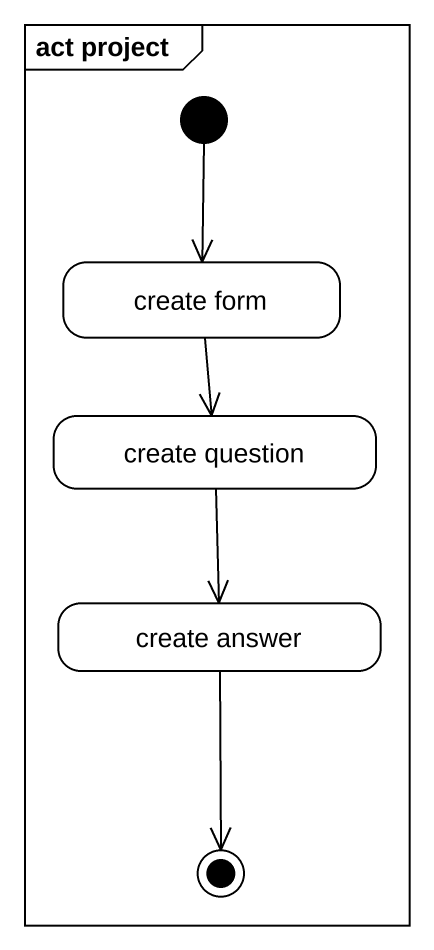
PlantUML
@startuml
mainframe act project
hide empty description
state "create form" as create_form
state "create question" as create_question
state "create answer" as create_answer
[*] --> create_form
create_form --> create_question
create_question --> create_answer
create_answer --> [*]
@enduml
